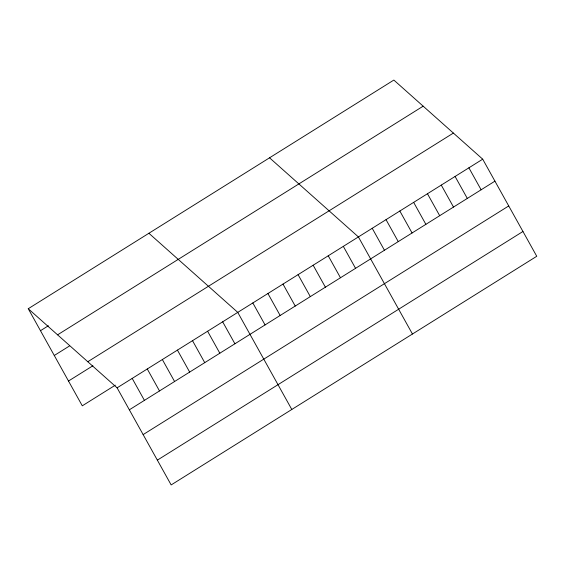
<?xml version="1.0" encoding="UTF-8"?>
<svg xmlns="http://www.w3.org/2000/svg" width="565" height="565" viewBox="0 0 565 565"><rect width="100%" height="100%" fill="white"/><g stroke="black" fill="none" stroke-linecap="round" stroke-linejoin="round"><path stroke-width="0.85" d="M28.25 308.723L393.847 80.068L482.708 159.182L536.75 256.277L171.153 484.932L117.11 387.837L28.25 308.723L82.292 405.818L115.331 385.161M40.482 330.695L48.378 325.758M57.574 334.833L423.171 106.178M54.275 355.491L69.361 346.055M87.787 361.727L453.384 133.072M68.492 381.029L92.914 365.76M117.11 387.837L482.708 159.182M129.336 409.809L494.933 181.153M143.136 434.598L508.733 205.943M157.353 460.143L522.95 231.488M269.547 157.812L358.401 236.919L412.45 334.021M148.899 233.267L237.759 312.374L291.801 409.477M468.894 167.819L481.126 189.791M455.086 176.457L467.311 198.428M441.272 185.094L453.504 207.065M427.458 193.731L439.69 215.703M413.651 202.369L425.876 224.34M399.836 211.006L412.069 232.978M386.029 219.644L398.254 241.615M372.215 228.281L384.447 250.253M343.322 246.354L355.555 268.326M328.244 255.783L340.469 277.761M313.158 265.218L325.391 287.19M298.08 274.647L310.312 296.625M283.001 284.082L295.227 306.053M267.916 293.51L280.148 315.489M252.838 302.946L265.07 324.917M222.674 321.81L234.906 343.781M207.595 331.238L219.827 353.217M192.517 340.674L204.742 362.645M177.431 350.102L189.663 372.081M162.353 359.538L174.585 381.509M147.274 368.973L159.5 390.945M132.189 378.402L144.421 400.373"/></g></svg>
